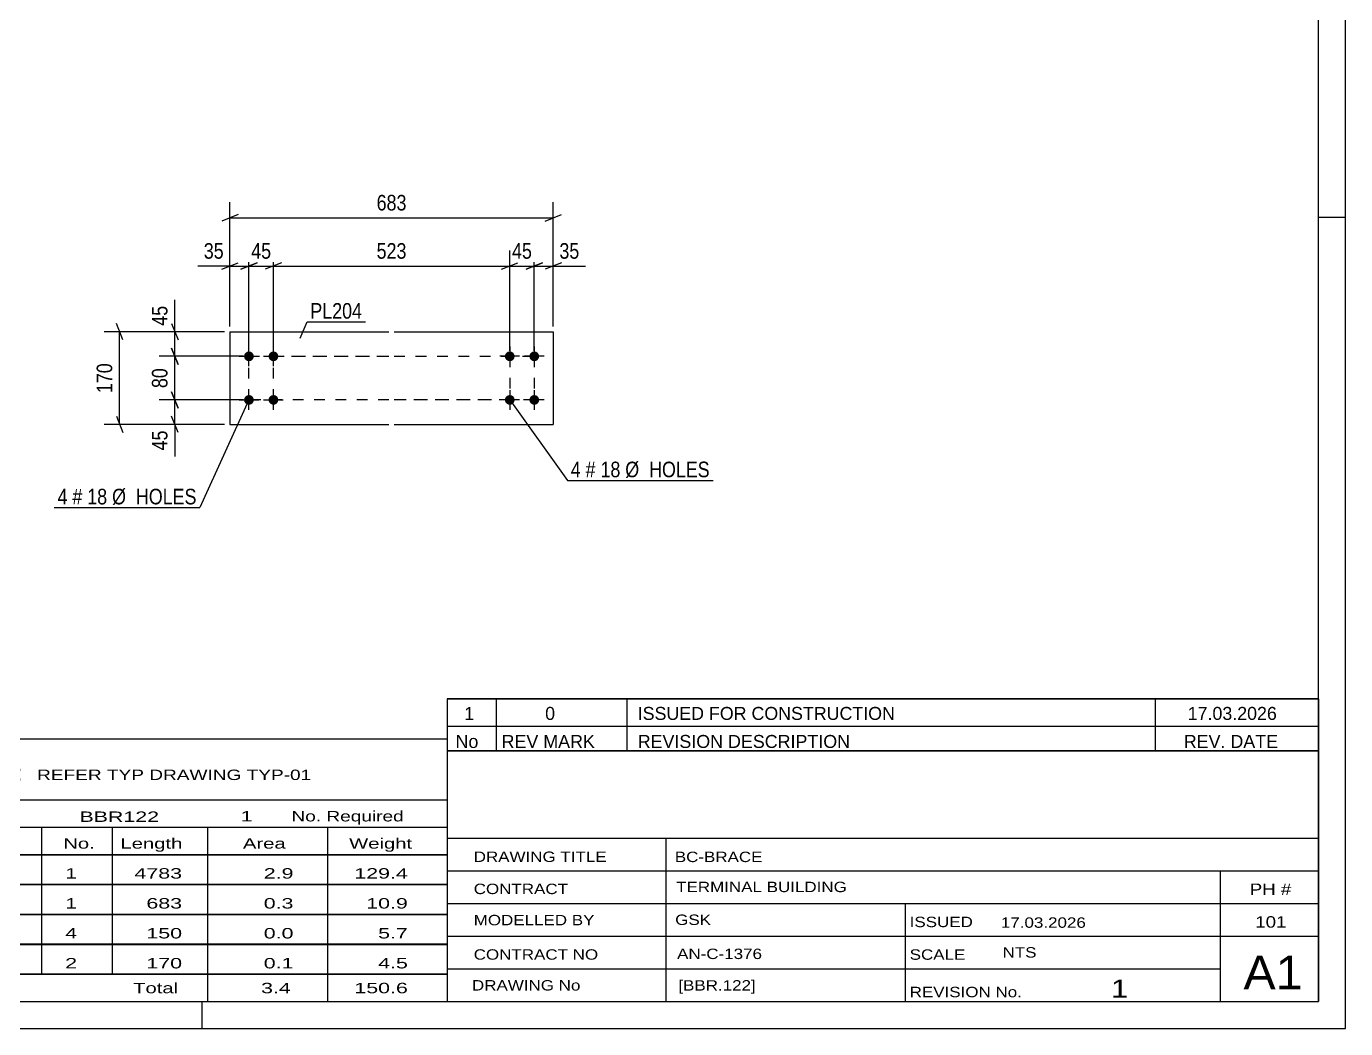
# Model space of a CAD drawing. Header units: millimetres. Extents: x 0 to 594, y 0 to 420.
# Drawn here: x 351.7 to 594, y 0 to 184.1 of the extents above; entities that cross this region are included whole.
import ezdxf

# ---------------------------------------------------------------- set-up
doc = ezdxf.new("R2010")
doc.units = ezdxf.units.MM
doc.linetypes.add('DXK_LINE_DOT2', pattern=[3.9198, 1.9599, -1.9599])
doc.styles.add('Arial Narrow', font='ARIALN.TTF', dxfattribs={"height": 0.2})

# ---------------------------------------------------------------- blocks, each defined once
blk = doc.blocks.new('Unknown-580610269-1130')
at = {"color": 5, "linetype": 'Continuous'}
for p, q in [((594, 0), (594, 420)), ((589, 5), (589, 415)), ((594, 149), (589, 149)), ((5, 5), (589, 5)), ((384, 0), (384, 5)), ((0, 0), (594, 0))]:
    blk.add_line(p, q, dxfattribs=at)
blk = doc.blocks.new('Bolt-580610269-3850 - 3848')
at = {"linetype": 'Continuous'}
for points in [[(440.5, 122.58, -1), (440.5, 124.38, -1)], [(445, 122.58, -1), (445, 124.38, -1)], [(440.5, 114.58, -1), (440.5, 116.38, -1)], [(445, 114.58, -1), (445, 116.38, -1)]]:
    blk.add_hatch(color=1, dxfattribs=at).paths.add_polyline_path(points)
at = {"color": 1, "linetype": 'Continuous'}
for p, q in [((440.5, 125.28), (440.5, 121.68)), ((445, 125.28), (445, 121.68)), ((442.3, 123.48), (438.7, 123.48)), ((446.8, 123.48), (443.2, 123.48)), ((440.5, 117.28), (440.5, 113.68)), ((445, 117.28), (445, 113.68)), ((442.3, 115.48), (438.7, 115.48)), ((446.8, 115.48), (443.2, 115.48))]:
    blk.add_line(p, q, dxfattribs=at)
blk = doc.blocks.new('Part-580610269-3849 - 3848')
at = {"color": 2, "linetype": 'Continuous'}
for p, q in [((389.1, 127.98), (418.3, 127.98)), ((389.1, 127.98), (389.1, 110.98)), ((419.3, 127.98), (448.5, 127.98)), ((448.5, 127.98), (448.5, 110.98)), ((389.1, 110.98), (418.3, 110.98)), ((419.3, 110.98), (448.5, 110.98))]:
    blk.add_line(p, q, dxfattribs=at)
blk = doc.blocks.new('Bolt-580610269-3851 - 3848')
at = {"linetype": 'Continuous'}
for points in [[(392.6, 124.38, -1), (392.6, 122.58, -1)], [(397.1, 124.38, -1), (397.1, 122.58, -1)], [(392.6, 116.38, -1), (392.6, 114.58, -1)], [(397.1, 116.38, -1), (397.1, 114.58, -1)]]:
    blk.add_hatch(color=1, dxfattribs=at).paths.add_polyline_path(points)
at = {"color": 1, "linetype": 'Continuous'}
for p, q in [((392.6, 121.68), (392.6, 125.28)), ((397.1, 121.68), (397.1, 125.28)), ((390.8, 123.48), (394.4, 123.48)), ((395.3, 123.48), (398.9, 123.48)), ((392.6, 113.68), (392.6, 117.28)), ((397.1, 113.68), (397.1, 117.28)), ((390.8, 115.48), (394.4, 115.48)), ((395.3, 115.48), (398.9, 115.48))]:
    blk.add_line(p, q, dxfattribs=at)
blk = doc.blocks.new('Rectangle-580610269-4042 - 3848')
at = {"color": 1, "linetype": 'DXK_LINE_DOT2'}
for p, q in [((392.6, 123.48), (418.3, 123.48)), ((392.6, 115.48), (392.6, 123.48)), ((419.3, 123.48), (445, 123.48)), ((445, 123.48), (445, 115.48)), ((418.3, 115.48), (392.6, 115.48)), ((445, 115.48), (419.3, 115.48))]:
    blk.add_line(p, q, dxfattribs=at)
blk = doc.blocks.new('Rectangle-580610269-4052 - 3848')
at = {"color": 1, "linetype": 'DXK_LINE_DOT2'}
for p, q in [((397.1, 123.48), (418.3, 123.48)), ((397.1, 115.48), (397.1, 123.48)), ((419.3, 123.48), (440.5, 123.48)), ((440.5, 123.48), (440.5, 115.48)), ((418.3, 115.48), (397.1, 115.48)), ((440.5, 115.48), (419.3, 115.48))]:
    blk.add_line(p, q, dxfattribs=at)
blk = doc.blocks.new('StraightDimension-580610269-3860 - 3848')
at = {"color": 7, "linetype": 'Continuous'}
for p, q in [((387.6, 139.46), (390.6, 140.66)), ((389.1, 128.98), (389.1, 142.91)), ((394.1, 140.66), (391.1, 139.46)), ((392.6, 124.48), (392.6, 142.91)), ((389.1, 140.06), (392.6, 140.06))]:
    blk.add_line(p, q, dxfattribs=at)
at = {"color": 0}
blk.add_wipeout([(388.57, 140.81), (388.57, 145.01), (383.71, 145.01), (383.71, 140.81)], dxfattribs=at)
at = {"color": 7, "linetype": 'Continuous'}
blk.add_line((389.1, 140.06), (383.19, 140.06), dxfattribs=at)
blk.add_line((389.1, 140.06), (383.19, 140.06), dxfattribs=at)
at = {"color": 3, "style": 'Arial Narrow'}
blk.add_text('35', height=2.863, dxfattribs=at).set_placement((384.31, 141.41))
blk = doc.blocks.new('StraightDimension-580610269-3856 - 3848')
at = {"color": 7, "linetype": 'Continuous'}
for p, q in [((443.5, 139.46), (446.5, 140.66)), ((445, 124.48), (445, 142.91)), ((450, 140.66), (447, 139.46)), ((448.5, 128.98), (448.5, 142.91)), ((445, 140.06), (448.5, 140.06))]:
    blk.add_line(p, q, dxfattribs=at)
at = {"color": 0}
blk.add_wipeout([(453.88, 140.81), (453.88, 145.01), (449.02, 145.01), (449.02, 140.81)], dxfattribs=at)
at = {"color": 7, "linetype": 'Continuous'}
blk.add_line((448.5, 140.06), (454.4, 140.06), dxfattribs=at)
blk.add_line((448.5, 140.06), (454.4, 140.06), dxfattribs=at)
at = {"color": 3, "style": 'Arial Narrow'}
blk.add_text('35', height=2.863, dxfattribs=at).set_placement((449.62, 141.41))
blk = doc.blocks.new('StraightDimension-580610269-3857 - 3848')
at = {"color": 7, "linetype": 'Continuous'}
for p, q in [((439, 139.46), (442, 140.66)), ((440.5, 124.48), (440.5, 142.91)), ((446.5, 140.66), (443.5, 139.46)), ((445, 124.48), (445, 142.91)), ((440.5, 140.06), (445, 140.06))]:
    blk.add_line(p, q, dxfattribs=at)
at = {"color": 0}
blk.add_wipeout([(445.17, 140.81), (445.17, 145.01), (440.32, 145.01), (440.32, 140.81)], dxfattribs=at)
at = {"color": 3, "style": 'Arial Narrow'}
blk.add_text('45', height=2.863, dxfattribs=at).set_placement((440.92, 141.41))
blk = doc.blocks.new('StraightDimension-580610269-3858 - 3848')
at = {"color": 7, "linetype": 'Continuous'}
for p, q in [((398.6, 140.66), (395.6, 139.46)), ((397.1, 124.48), (397.1, 142.91)), ((439, 139.46), (442, 140.66)), ((440.5, 124.48), (440.5, 142.91)), ((397.1, 140.06), (440.5, 140.06))]:
    blk.add_line(p, q, dxfattribs=at)
at = {"color": 0}
blk.add_wipeout([(422.14, 140.81), (422.14, 145.01), (415.45, 145.01), (415.45, 140.81)], dxfattribs=at)
at = {"color": 3, "style": 'Arial Narrow'}
blk.add_text('523', height=2.863, dxfattribs=at).set_placement((416.05, 141.41))
blk = doc.blocks.new('StraightDimension-580610269-3859 - 3848')
at = {"color": 7, "linetype": 'Continuous'}
for p, q in [((391.1, 139.46), (394.1, 140.66)), ((392.6, 124.48), (392.6, 142.91)), ((398.6, 140.66), (395.6, 139.46)), ((397.1, 124.48), (397.1, 142.91)), ((392.6, 140.06), (397.1, 140.06))]:
    blk.add_line(p, q, dxfattribs=at)
at = {"color": 0}
blk.add_wipeout([(397.27, 140.81), (397.27, 145.01), (392.42, 145.01), (392.42, 140.81)], dxfattribs=at)
at = {"color": 3, "style": 'Arial Narrow'}
blk.add_text('45', height=2.863, dxfattribs=at).set_placement((393.02, 141.41))
blk = doc.blocks.new('StraightDimension-580610269-3876 - 3848')
at = {"color": 7, "linetype": 'Continuous'}
for p, q in [((389.1, 128.98), (389.1, 151.77)), ((448.5, 128.98), (448.5, 151.77)), ((390.6, 149.52), (387.6, 148.32)), ((389.1, 148.92), (448.5, 148.92)), ((447, 148.32), (450, 149.52))]:
    blk.add_line(p, q, dxfattribs=at)
at = {"color": 0}
blk.add_wipeout([(422.14, 149.67), (422.14, 153.87), (415.45, 153.87), (415.45, 149.67)], dxfattribs=at)
at = {"color": 3, "style": 'Arial Narrow'}
blk.add_text('683', height=2.863, dxfattribs=at).set_placement((416.05, 150.27))
blk = doc.blocks.new('StraightDimension-580610269-3896 - 3848')
at = {"color": 7, "linetype": 'Continuous'}
for p, q in [((369.45, 126.48), (368.25, 129.48)), ((388.1, 127.98), (366, 127.98)), ((368.85, 110.98), (368.85, 127.98)), ((368.25, 112.48), (369.45, 109.48)), ((388.1, 110.98), (366, 110.98))]:
    blk.add_line(p, q, dxfattribs=at)
at = {"color": 0}
blk.add_wipeout([(368.1, 122.82), (363.9, 122.82), (363.9, 116.13), (368.1, 116.13)], dxfattribs=at)
at = {"color": 3, "style": 'Arial Narrow'}
blk.add_text('170', height=2.863, rotation=90.0002, dxfattribs=at).set_placement((367.5, 116.73))
blk = doc.blocks.new('StraightDimension-580610269-4020 - 3848')
at = {"color": 7, "linetype": 'Continuous'}
for p, q in [((378.39, 129.48), (379.59, 126.48)), ((388.1, 127.98), (376.14, 127.98)), ((378.99, 123.48), (378.99, 127.98)), ((379.59, 121.98), (378.39, 124.98)), ((391.6, 123.48), (376.14, 123.48))]:
    blk.add_line(p, q, dxfattribs=at)
at = {"color": 0}
blk.add_wipeout([(378.24, 133.36), (374.04, 133.36), (374.04, 128.5), (378.24, 128.5)], dxfattribs=at)
at = {"color": 7, "linetype": 'Continuous'}
blk.add_line((378.99, 127.98), (378.99, 133.88), dxfattribs=at)
blk.add_line((378.99, 127.98), (378.99, 133.88), dxfattribs=at)
at = {"color": 3, "style": 'Arial Narrow'}
blk.add_text('45', height=2.863, rotation=90.0002, dxfattribs=at).set_placement((377.64, 129.1))
blk = doc.blocks.new('StraightDimension-580610269-4021 - 3848')
at = {"color": 7, "linetype": 'Continuous'}
for p, q in [((378.39, 124.98), (379.59, 121.98)), ((391.6, 123.48), (376.14, 123.48)), ((378.99, 115.48), (378.99, 123.48)), ((379.59, 113.98), (378.39, 116.98)), ((391.6, 115.48), (376.14, 115.48))]:
    blk.add_line(p, q, dxfattribs=at)
at = {"color": 0}
blk.add_wipeout([(378.24, 121.9), (374.04, 121.9), (374.04, 117.05), (378.24, 117.05)], dxfattribs=at)
at = {"color": 3, "style": 'Arial Narrow'}
blk.add_text('80', height=2.863, rotation=90.0002, dxfattribs=at).set_placement((377.64, 117.65))
blk = doc.blocks.new('StraightDimension-580610269-4022 - 3848')
at = {"color": 7, "linetype": 'Continuous'}
for p, q in [((378.39, 116.98), (379.59, 113.98)), ((391.6, 115.48), (376.14, 115.48)), ((378.99, 110.98), (378.99, 115.48)), ((379.59, 109.48), (378.39, 112.48)), ((388.1, 110.98), (376.14, 110.98))]:
    blk.add_line(p, q, dxfattribs=at)
at = {"color": 0}
blk.add_wipeout([(378.24, 110.45), (374.04, 110.45), (374.04, 105.6), (378.24, 105.6)], dxfattribs=at)
at = {"color": 7, "linetype": 'Continuous'}
blk.add_line((378.99, 110.98), (378.99, 105.07), dxfattribs=at)
blk.add_line((378.99, 110.98), (378.99, 105.07), dxfattribs=at)
at = {"color": 3, "style": 'Arial Narrow'}
blk.add_text('45', height=2.863, rotation=90.0002, dxfattribs=at).set_placement((377.64, 106.2))
blk = doc.blocks.new('Unknown-580610269-4784')
at = {"color": 7, "linetype": 'Continuous'}
for p, q in [((429, 51.05), (429, 5)), ((429, 51.05), (589, 51.05)), ((589, 51), (589, 5)), ((429, 35), (589, 35)), ((469.14, 35), (469.14, 5)), ((429, 29), (589, 29)), ((571, 5.05), (571, 29.05)), ((429, 23), (589, 23)), ((513.14, 23), (513.14, 5)), ((429, 17), (589, 17)), ((429, 11), (571, 11)), ((429, 5), (589, 5))]:
    blk.add_line(p, q, dxfattribs=at)
at = {"color": 7, "style": 'Arial Narrow'}
for s, height, width, p in [('DRAWING TITLE', 1.9089, 1.425378, (433.88, 30.61)), ('BC-BRACE', 1.909, 1.425378, (470.81, 30.59)), ('TERMINAL BUILDING', 1.9089, 1.425378, (471.06, 25.07)), ('CONTRACT', 1.909, 1.425378, (433.88, 24.71)), ('MODELLED BY', 1.9089, 1.425378, (433.88, 18.98)), ('GSK', 1.909, 1.425378, (470.88, 19.04)), ('ISSUED', 1.909, 1.425378, (513.94, 18.64)), ('17.03.2026', 1.909, 1.425378, (530.69, 18.52)), ('CONTRACT NO', 1.9089, 1.425378, (433.88, 12.66)), ('AN-C-1376', 1.909, 1.425378, (471.23, 12.78)), ('SCALE', 1.909, 1.425378, (513.94, 12.65)), ('A1', 6.204, 1.25, (575.24, 7.2)), ('DRAWING No', 1.909, 1.425378, (433.56, 7)), ('[BBR.122]', 1.909, 1.425378, (471.46, 6.99)), ('REVISION No.', 1.9089, 1.425378, (513.94, 5.77)), ('1', 3.34, 1.5, (550.91, 5.68))]:
    blk.add_text(s, height=height, dxfattribs=dict(at, width=width)).set_placement(p)
at = {"color": 7, "linetype": 'Continuous', "style": 'Arial Narrow'}
for s, height, width, p in [('PH #', 2.1, 1.42538, (576.4, 24.55)), ('101', 2.1, 1.42538, (577.41, 18.55)), ('NTS', 1.909, 1.425378, (531, 13.05))]:
    blk.add_text(s, height=height, dxfattribs=dict(at, width=width)).set_placement(p)
blk = doc.blocks.new('Unknown-580610269-4785')
at = {"color": 7, "linetype": 'Continuous'}
for p, q in [((429, 60.55), (589, 60.55)), ((589, 60.55), (429, 60.55)), ((429, 60.55), (429, 55.55)), ((438, 60.55), (438, 55.55)), ((462, 60.55), (462, 55.55)), ((559, 60.55), (559, 55.55)), ((589, 60.55), (589, 55.55)), ((429, 55.55), (589, 55.55)), ((429, 55.55), (429, 51.05)), ((429, 55.55), (589, 55.55)), ((438, 55.55), (438, 51.05)), ((462, 55.55), (462, 51.05)), ((559, 55.55), (559, 51.05)), ((589, 55.55), (589, 51.05)), ((589, 51.05), (429, 51.05))]:
    blk.add_line(p, q, dxfattribs=at)
at = {"color": 7, "linetype": 'Continuous', "style": 'Arial Narrow'}
for s, height, width, p in [('1', 2.39, 1.196471, (432.16, 56.7)), ('0', 2.39, 1.196471, (447, 56.7)), ('ISSUED FOR CONSTRUCTION', 2.3861, 1.196471, (464, 56.7)), ('17.03.2026', 2.386, 1.196471, (565, 56.7)), ('No', 2.386, 1.2, (430.54, 51.55)), ('REV MARK', 2.386, 1.2, (439, 51.55)), ('REVISION DESCRIPTION', 2.3861, 1.2, (464, 51.55)), ('REV. DATE', 2.386, 1.2, (564.28, 51.55))]:
    blk.add_text(s, height=height, dxfattribs=dict(at, width=width)).set_placement(p)
blk = doc.blocks.new('Unknown-580610269-4786')
at = {"color": 7, "linetype": 'Continuous'}
for p, q in [((269, 53.25), (429, 53.25)), ((269, 42), (269, 53.25)), ((429, 53.25), (429, 42)), ((269, 42), (429, 42)), ((269, 42), (269, 37)), ((429, 42), (429, 37)), ((269, 37), (429, 37)), ((269, 37), (269, 32)), ((293, 37), (293, 32)), ((328.5, 37), (328.5, 32)), ((354.5, 37), (354.5, 32)), ((367.5, 37), (367.5, 32)), ((385, 37), (385, 32)), ((407, 37), (407, 32)), ((429, 37), (429, 32)), ((269, 32), (429, 32)), ((269, 31.95), (269, 26.55)), ((269, 31.95), (429, 31.95)), ((293, 32), (293, 26.5)), ((328.5, 32), (328.5, 26.5)), ((354.5, 32), (354.5, 26.5)), ((367.5, 32), (367.5, 26.5)), ((385, 32), (385, 26.5)), ((407, 32), (407, 26.5)), ((429, 31.95), (429, 26.55)), ((269, 26.55), (429, 26.55)), ((269, 26.45), (269, 21.05)), ((269, 26.45), (429, 26.45)), ((293, 26.5), (293, 21)), ((328.5, 26.5), (328.5, 21)), ((354.5, 26.5), (354.5, 21)), ((367.5, 26.5), (367.5, 21)), ((385, 26.5), (385, 21)), ((407, 26.5), (407, 21)), ((429, 26.45), (429, 21.05)), ((269, 21.05), (429, 21.05)), ((269, 20.95), (269, 15.55)), ((269, 20.95), (429, 20.95)), ((293, 21), (293, 15.5)), ((328.5, 21), (328.5, 15.5)), ((354.5, 21), (354.5, 15.5)), ((367.5, 21), (367.5, 15.5)), ((385, 21), (385, 15.5)), ((407, 21), (407, 15.5)), ((429, 20.95), (429, 15.55)), ((269, 15.55), (429, 15.55)), ((269, 15.45), (269, 10.05)), ((269, 15.45), (429, 15.45)), ((293, 15.5), (293, 10)), ((328.5, 15.5), (328.5, 10)), ((354.5, 15.5), (354.5, 10)), ((367.5, 15.5), (367.5, 10)), ((385, 15.5), (385, 10)), ((407, 15.5), (407, 10)), ((429, 15.45), (429, 10.05)), ((269, 10.05), (429, 10.05)), ((269, 10), (429, 10)), ((269, 10), (269, 5)), ((385, 10), (385, 5)), ((407, 10), (407, 5)), ((429, 10), (429, 5)), ((269, 5), (429, 5))]:
    blk.add_line(p, q, dxfattribs=at)
at = {"color": 7, "style": 'Arial Narrow'}
for s, height, width, p in [('GENERAL NOTES & WELD DETAILS :', 2.8633, 1.4, (270.15, 45.56)), ('REFER TYP DRAWING TYP-01', 1.9089, 1.6, (353.7, 45.66)), ("MATERIAL LIST FOR ASSEMBLY MK'D", 1.9089, 1.6, (270.15, 38.06)), ('BBR122', 1.909, 1.794707, (361.48, 37.97)), ('1', 1.91, 1.794707, (391.08, 38.06)), ('No. Required', 1.9089, 1.6, (400.41, 38.06)), ('Mark', 1.909, 1.7, (270.34, 33)), ('Profile', 1.909, 1.7, (303.41, 33)), ('Material', 1.909, 1.7, (333.54, 33.06)), ('No.', 1.909, 1.7, (358.5, 33.06)), ('Length', 1.909, 1.7, (369, 33.06)), ('Area', 1.909, 1.7, (391.5, 33.06)), ('Weight', 1.909, 1.7, (411, 33.06))]:
    blk.add_text(s, height=height, dxfattribs=dict(at, width=width)).set_placement(p)
at = {"color": 7, "linetype": 'Continuous', "style": 'Arial Narrow'}
for s, height, width, p in [('BBR122', 1.909, 1.794707, (270.5, 27.56)), ('SHS150*6', 1.909, 1.794707, (295, 27.56)), ('E350', 1.909, 1.794707, (334.74, 27.56)), ('1', 1.91, 1.794707, (358.86, 27.56)), ('4783', 1.909, 1.794707, (371.58, 27.56)), ('2.9', 1.909, 1.794707, (395.32, 27.56)), ('129.4', 1.909, 1.794707, (411.96, 27.56)), ('PL204', 1.909, 1.794707, (270.5, 22.06)), ('PL12*170', 1.909, 1.794707, (295, 22.06)), ('E350', 1.909, 1.794707, (334.74, 22.06)), ('1', 1.91, 1.794707, (358.86, 22.06)), ('683', 1.909, 1.794707, (373.77, 22.06)), ('0.3', 1.909, 1.794707, (395.32, 22.06)), ('10.9', 1.909, 1.794707, (414.14, 22.06)), ('PL40', 1.909, 1.794707, (270.5, 16.56)), ('PL10*120', 1.909, 1.794707, (295, 16.56)), ('E350', 1.909, 1.794707, (334.74, 16.56)), ('4', 1.91, 1.794707, (358.86, 16.56)), ('150', 1.909, 1.794707, (373.77, 16.56)), ('0.0', 1.909, 1.794707, (395.32, 16.56)), ('5.7', 1.909, 1.794707, (416.33, 16.56)), ('PL98', 1.909, 1.794707, (270.5, 11.06)), ('PL10*170', 1.909, 1.794707, (295, 11.06)), ('E350', 1.909, 1.794707, (334.74, 11.06)), ('2', 1.91, 1.794707, (358.86, 11.06)), ('170', 1.909, 1.794707, (373.77, 11.06)), ('0.1', 1.909, 1.794707, (395.32, 11.06)), ('4.5', 1.909, 1.794707, (416.33, 11.06)), ('Total', 1.909, 1.7, (371.33, 6.5)), ('3.4', 1.909, 1.794707, (394.83, 6.5)), ('150.6', 1.909, 1.794707, (411.96, 6.5))]:
    blk.add_text(s, height=height, dxfattribs=dict(at, width=width)).set_placement(p)
blk = doc.blocks.new('Mark-580610269-3899 - 3848')
at = {"color": 0}
blk.add_wipeout([(413.38, 130.4), (413.38, 133.4), (403.88, 133.4), (403.88, 130.4)], dxfattribs=at)
blk.add_wipeout([(413.38, 130.4), (413.38, 133.4), (403.88, 133.4), (403.88, 130.4)], dxfattribs=at)
at = {"color": 30, "linetype": 'Continuous'}
for p, q in [((402.01, 126.79), (403.28, 129.8)), ((403.28, 129.8), (413.98, 129.8))]:
    blk.add_line(p, q, dxfattribs=at)
at = {"color": 3, "style": 'Arial Narrow'}
blk.add_text('PL204', height=2.863, dxfattribs=at).set_placement((403.88, 130.4))
blk = doc.blocks.new('Mark-580610269-3902 - 3848')
at = {"color": 0}
blk.add_wipeout([(453.53, 101.27), (453.53, 104.27), (451.7, 104.27), (451.7, 101.27)], dxfattribs=at)
blk.add_wipeout([(453.53, 101.27), (453.53, 104.27), (451.7, 104.27), (451.7, 101.27)], dxfattribs=at)
at = {"color": 7, "linetype": 'Continuous'}
blk.add_line((440.5, 115.48), (451.1, 100.67), dxfattribs=at)
at = {"color": 0}
blk.add_wipeout([(456.26, 101.27), (456.26, 104.27), (454.43, 104.27), (454.43, 101.27)], dxfattribs=at)
blk.add_wipeout([(456.26, 101.27), (456.26, 104.27), (454.43, 104.27), (454.43, 101.27)], dxfattribs=at)
at = {"color": 3, "style": 'Arial Narrow'}
blk.add_text('4', height=2.86, dxfattribs=at).set_placement((451.7, 101.27))
at = {"color": 0}
blk.add_wipeout([(460.81, 101.27), (460.81, 104.27), (457.16, 104.27), (457.16, 101.27)], dxfattribs=at)
blk.add_wipeout([(460.81, 101.27), (460.81, 104.27), (457.16, 104.27), (457.16, 101.27)], dxfattribs=at)
at = {"color": 3, "style": 'Arial Narrow'}
blk.add_text('#', height=2.86, dxfattribs=at).set_placement((454.43, 101.27))
at = {"color": 0}
blk.add_wipeout([(477.24, 101.27), (477.24, 104.27), (461.71, 104.27), (461.71, 101.27)], dxfattribs=at)
blk.add_wipeout([(477.24, 101.27), (477.24, 104.27), (461.71, 104.27), (461.71, 101.27)], dxfattribs=at)
at = {"color": 7, "linetype": 'Continuous'}
blk.add_line((451.1, 100.67), (477.84, 100.67), dxfattribs=at)
at = {"color": 3, "style": 'Arial Narrow'}
for s, p in [('18', (457.16, 101.27)), ('Ø  HOLES', (461.71, 101.27))]:
    blk.add_text(s, height=2.863, dxfattribs=at).set_placement(p)
blk = doc.blocks.new('Mark-580610269-3903 - 3848')
at = {"color": 0}
blk.add_wipeout([(359.28, 96.29), (359.28, 99.29), (357.46, 99.29), (357.46, 96.29)], dxfattribs=at)
blk.add_wipeout([(359.28, 96.29), (359.28, 99.29), (357.46, 99.29), (357.46, 96.29)], dxfattribs=at)
blk.add_wipeout([(362.01, 96.29), (362.01, 99.29), (360.18, 99.29), (360.18, 96.29)], dxfattribs=at)
blk.add_wipeout([(362.01, 96.29), (362.01, 99.29), (360.18, 99.29), (360.18, 96.29)], dxfattribs=at)
at = {"color": 3, "style": 'Arial Narrow'}
blk.add_text('4', height=2.86, dxfattribs=at).set_placement((357.46, 96.29))
at = {"color": 0}
blk.add_wipeout([(366.57, 96.29), (366.57, 99.29), (362.91, 99.29), (362.91, 96.29)], dxfattribs=at)
blk.add_wipeout([(366.57, 96.29), (366.57, 99.29), (362.91, 99.29), (362.91, 96.29)], dxfattribs=at)
at = {"color": 3, "style": 'Arial Narrow'}
blk.add_text('#', height=2.86, dxfattribs=at).set_placement((360.18, 96.29))
at = {"color": 0}
blk.add_wipeout([(383, 96.29), (383, 99.29), (367.47, 99.29), (367.47, 96.29)], dxfattribs=at)
blk.add_wipeout([(383, 96.29), (383, 99.29), (367.47, 99.29), (367.47, 96.29)], dxfattribs=at)
at = {"color": 7, "linetype": 'Continuous'}
for p in [(392.6, 115.48), (356.86, 95.69)]:
    blk.add_line(p, (383.6, 95.69), dxfattribs=at)
at = {"color": 3, "style": 'Arial Narrow'}
for s, p in [('18', (362.91, 96.29)), ('Ø  HOLES', (367.47, 96.29))]:
    blk.add_text(s, height=2.863, dxfattribs=at).set_placement(p)

msp = doc.modelspace()

# ---------------------------------------------------------------- block references
for name in ['Unknown-580610269-1130', 'Part-580610269-3849 - 3848', 'Bolt-580610269-3851 - 3848', 'Bolt-580610269-3850 - 3848', 'Rectangle-580610269-4042 - 3848', 'Rectangle-580610269-4052 - 3848', 'Unknown-580610269-4785', 'Unknown-580610269-4786', 'Unknown-580610269-4784']:
    msp.add_blockref(name, (0, 0))

# ---------------------------------------------------------------- next in the draw order: block references
for name in ['StraightDimension-580610269-3860 - 3848', 'StraightDimension-580610269-3856 - 3848', 'Mark-580610269-3902 - 3848']:
    msp.add_blockref(name, (0, 0))

# ---------------------------------------------------------------- next in the draw order: block references
msp.add_blockref('StraightDimension-580610269-3857 - 3848', (0, 0))

# ---------------------------------------------------------------- next in the draw order: block references
msp.add_blockref('StraightDimension-580610269-3858 - 3848', (0, 0))

# ---------------------------------------------------------------- next in the draw order: block references
msp.add_blockref('StraightDimension-580610269-3859 - 3848', (0, 0))

# ---------------------------------------------------------------- next in the draw order: block references
msp.add_blockref('StraightDimension-580610269-3876 - 3848', (0, 0))

# ---------------------------------------------------------------- next in the draw order: block references
for name in ['Mark-580610269-3899 - 3848', 'StraightDimension-580610269-3896 - 3848']:
    msp.add_blockref(name, (0, 0))

# ---------------------------------------------------------------- next in the draw order: block references
msp.add_blockref('StraightDimension-580610269-4020 - 3848', (0, 0))

# ---------------------------------------------------------------- next in the draw order: block references
msp.add_blockref('StraightDimension-580610269-4021 - 3848', (0, 0))

# ---------------------------------------------------------------- next in the draw order: block references
msp.add_blockref('StraightDimension-580610269-4022 - 3848', (0, 0))

# ---------------------------------------------------------------- next in the draw order: block references
msp.add_blockref('Mark-580610269-3903 - 3848', (0, 0))

doc.saveas('drawing.dxf')
